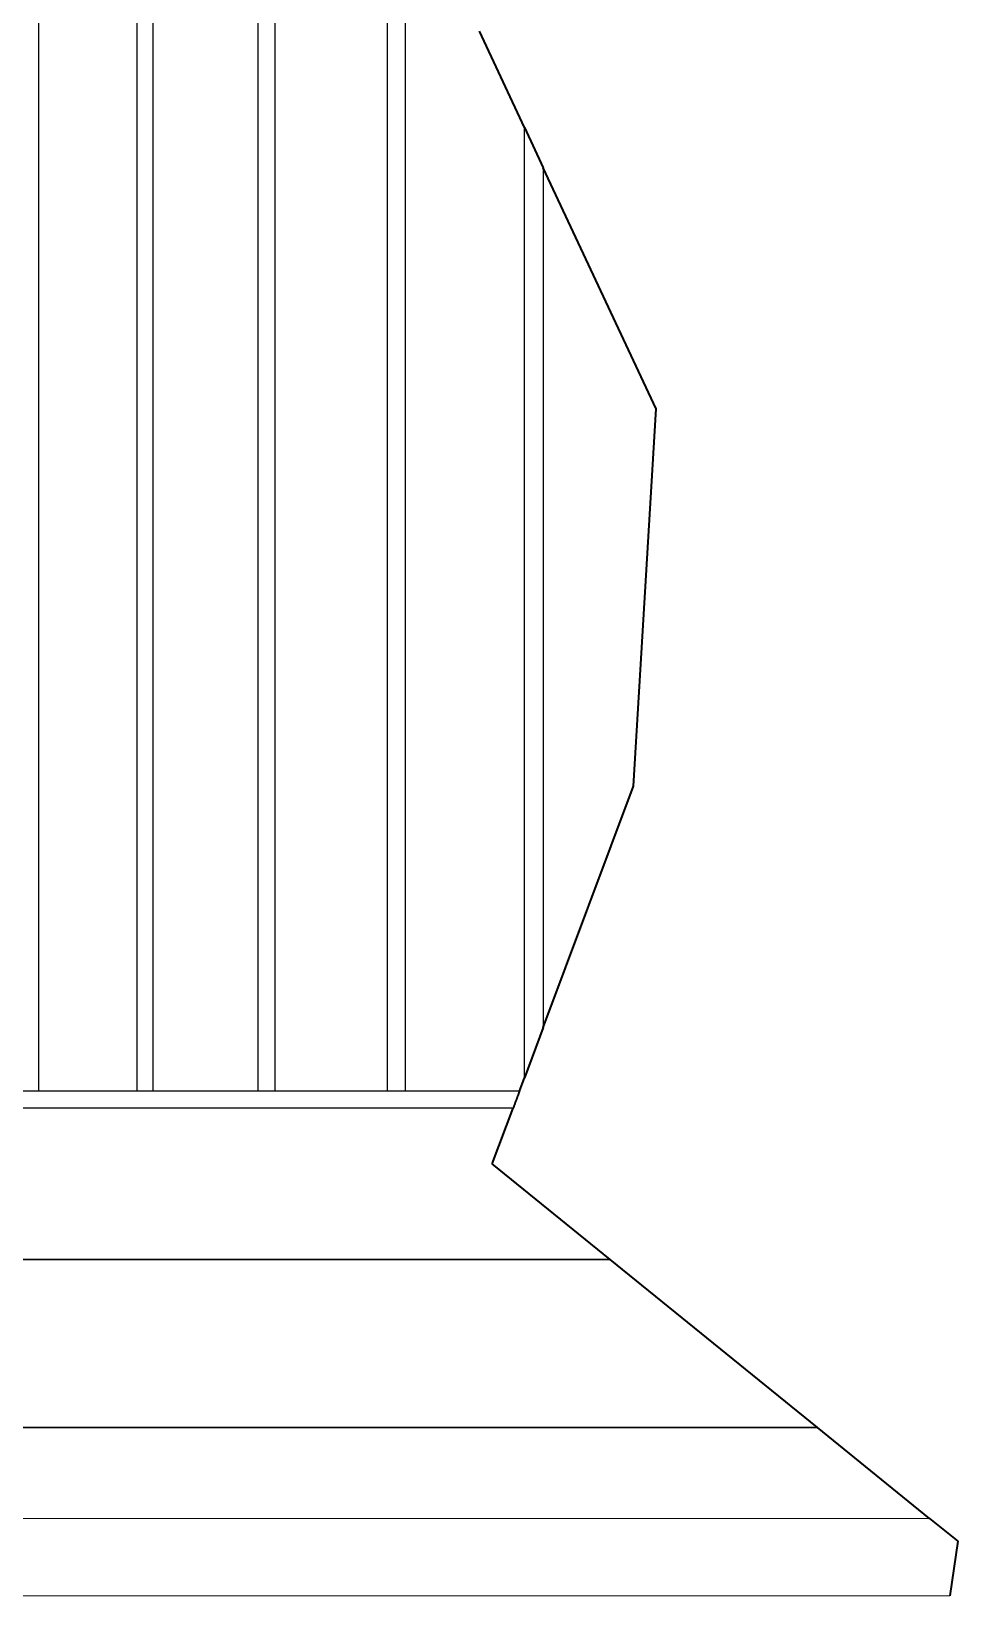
# Model space of a CAD drawing. Header units: millimetres. Extents: x 0 to 100323, y 0 to 59400.
# Drawn here: x 75718 to 78471, y 44945 to 49598 of the extents above; entities that cross this region are included whole.
import ezdxf

# ---------------------------------------------------------------- set-up
doc = ezdxf.new("R2010")
doc.units = ezdxf.units.MM
doc.header["$LTSCALE"] = 100
doc.layers.add('Break Line', color=7, linetype='Continuous', lineweight=35)
doc.layers.add('Visible', color=7, linetype='Continuous', lineweight=25)
doc.layers.add('P_Condensate (CS)', color=40, linetype='Continuous', lineweight=18, true_color=0xffbf00)

msp = doc.modelspace()

# ---------------------------------------------------------------- linework, layer by layer
at = {"layer": 'Break Line'}
for p, q in [((77183.5, 49311.5), (77049.4, 49598)), ((77183.5, 49311.5), (77239.3, 49192.1)), ((77574.8, 48475.3), (77239.3, 49192.1)), ((77508, 47352.6), (77574.8, 48475.3)), ((77239.3, 46634.9), (77508, 47352.6)), ((77239.3, 46634.9), (77183.5, 46485.7)), ((77168.4, 46445.5), (77183.5, 46485.7)), ((77087.7, 46229.9), (77149.7, 46395.5)), ((77438.2, 45945.5), (77087.7, 46229.9)), ((78054.4, 45445.5), (77438.2, 45945.5)), ((78054.4, 45445.5), (77438.2, 45945.5)), ((78387.2, 45175.5), (78054.4, 45445.5)), ((78387.2, 45175.5), (78471.4, 45107.2)), ((78471.4, 45107.2), (78447.7, 44945.5))]:
    msp.add_line(p, q, dxfattribs=at)
msp.add_rational_spline([(77168.4, 46445.5), (77159.2, 46420.9), (77149.7, 46395.5)], [1, 1.00004764155, 1], degree=2, dxfattribs=at)
at = {"layer": 'P_Condensate (CS)'}
for p, q in [((78387.2, 45175.5), (72129.4, 45175.5)), ((72129.4, 44945.5), (78447.7, 44945.5))]:
    msp.add_line(p, q, dxfattribs=at)
at = {"layer": 'Visible'}
for p, q in [((76441.9, 55743.8), (76441.9, 46445.5)), ((76392.2, 46445.5), (76392.2, 55695.8)), ((76776.2, 46445.5), (76776.2, 55517.6)), ((76078.5, 55392.9), (76078.5, 46445.5)), ((76032, 46445.5), (76032, 55348)), ((76829, 55231.1), (76829, 46445.5)), ((75739.2, 55065.3), (75739.2, 46445.5)), ((77183.5, 46485.7), (77183.5, 49311.5)), ((77239.3, 49192.1), (77239.3, 46634.9)), ((77168.4, 46445.5), (73574.3, 46445.5)), ((77149.7, 46395.5), (73341.6, 46395.5)), ((77438.2, 45945.5), (74290.8, 45945.5)), ((74290.8, 45945.5), (77438.2, 45945.5)), ((74290.8, 45945.5), (77438.2, 45945.5)), ((74290.8, 45445.5), (78054.4, 45445.5)), ((74290.8, 45445.5), (78054.4, 45445.5)), ((78054.4, 45445.5), (74290.8, 45445.5))]:
    msp.add_line(p, q, dxfattribs=at)

doc.saveas('drawing.dxf')
